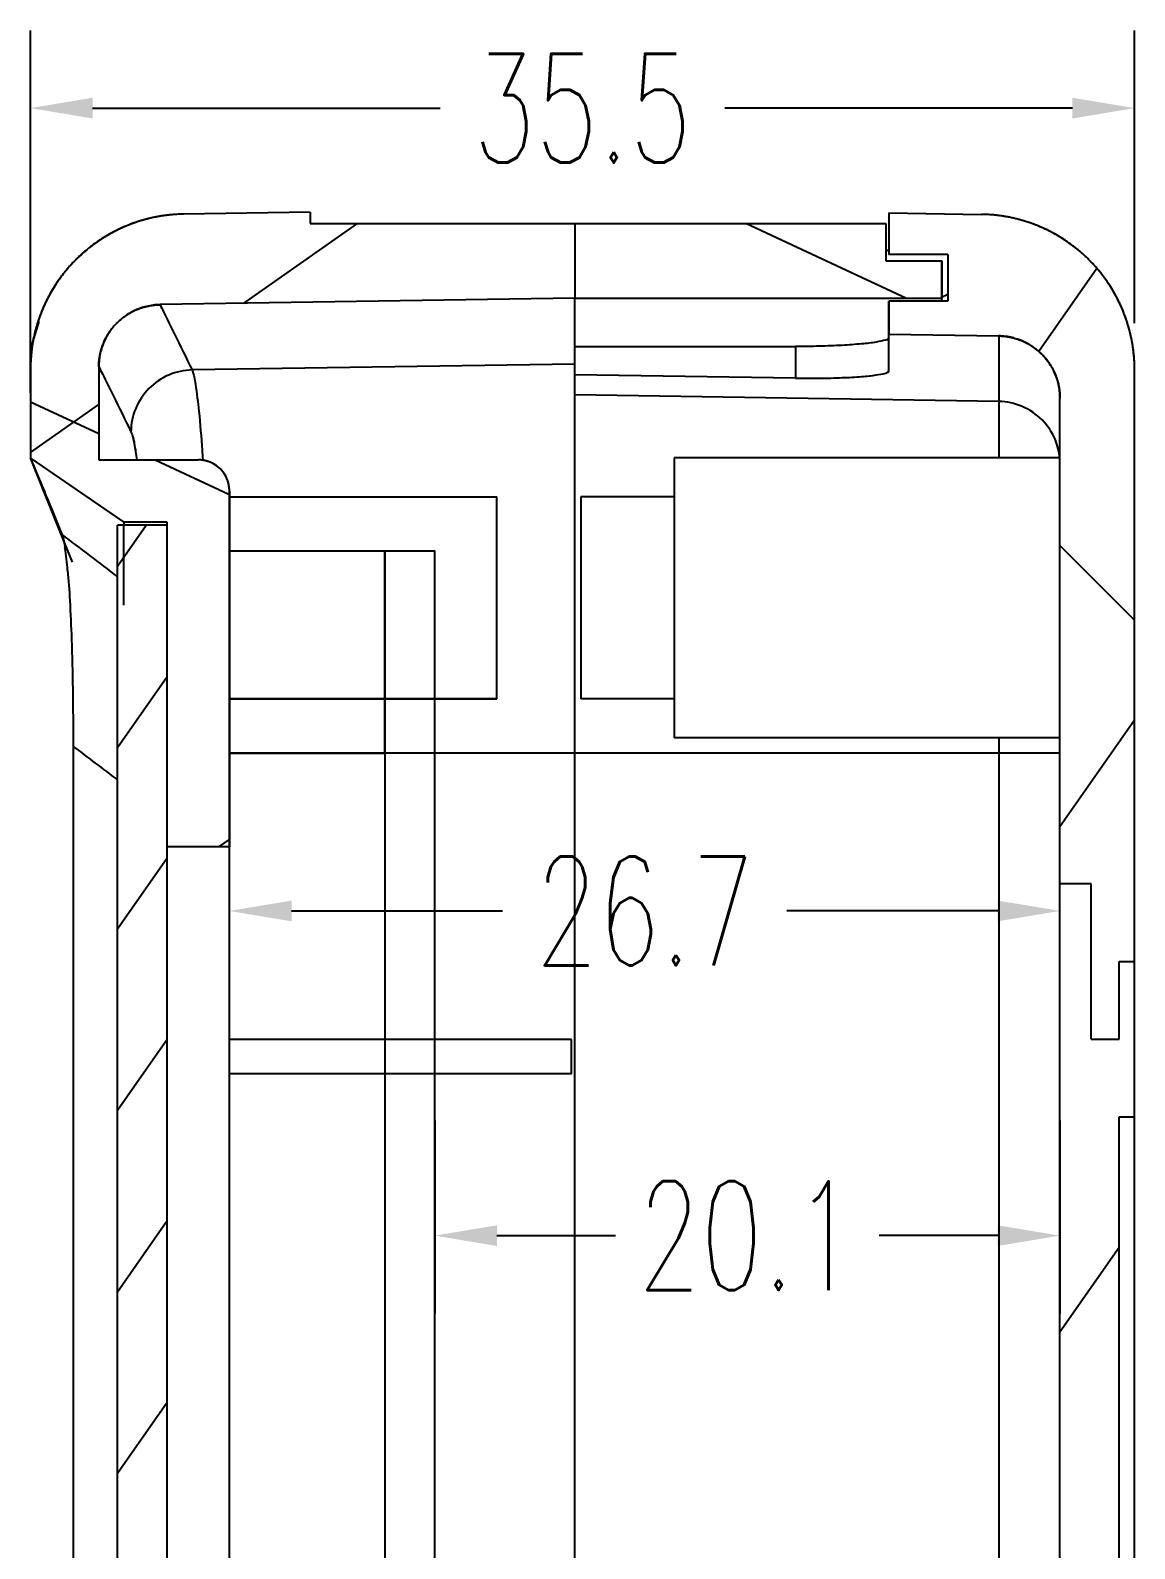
# Model space of a CAD drawing. Header units: millimetres. Extents: x 7503 to 9058, y 3855 to 4325.
# Drawn here: x 7661.46 to 7696.96, y 4140.41 to 4189.22 of the extents above; entities that cross this region are included whole.
import ezdxf

# ---------------------------------------------------------------- set-up
doc = ezdxf.new("R2010")
doc.units = ezdxf.units.MM
doc.layers.add('02___PRT_ALL_AXES', color=7, linetype='Continuous')
doc.layers.add('03___PRT_ALL_CURVES', color=7, linetype='Continuous')
doc.styles.add('romans', font='romans.shx', dxfattribs={"width": 0.67, "bigfont": 'fangsong.shx'})
doc.dimstyles.new('MSTD', dxfattribs={"dimtxt": 3.5, "dimasz": 2, "dimexe": 2.5, "dimexo": 1.5, "dimgap": 1, "dimtad": 0, "dimdsep": 46, "dimtxsty": 'romans', "dimcen": 0, "dimclrd": 5, "dimclre": 5, "dimclrt": 3, "dimadec": 1, "dimazin": 0, "dimtfac": 0.5, "dimtmove": 0, "dimatfit": 3, "dimfxl": 0, "dimarcsym": 0})

# ---------------------------------------------------------------- blocks, each defined once
blk = doc.blocks.new('*D7')
at = {"color": 5, "lineweight": -2}
for p, q in [((10490.403, -681.263), (10490.403, -677.968)), ((10517.103, -683.593), (10517.103, -677.968)), ((10492.403, -680.468), (10499.18, -680.468)), ((10515.103, -680.468), (10508.326, -680.468))]:
    blk.add_line(p, q, dxfattribs=at)
at = {"color": 5}
for points in [[(10492.403, -680.135), (10492.403, -680.802), (10490.403, -680.468)], [(10515.103, -680.135), (10515.103, -680.802), (10517.103, -680.468)]]:
    blk.add_solid(points, dxfattribs=at)
at = {"layer": 'Defpoints', "color": 0}
for p in [(10490.403, -680.468), (10490.403, -682.763), (10517.103, -685.093)]:
    blk.add_point(p, dxfattribs=at)
at = {"color": 3, "insert": (10503.753, -680.468), "char_height": 3.5, "attachment_point": 5, "style": 'romans'}
blk.add_mtext('26.7', dxfattribs=at)
blk = doc.blocks.new('*D14')
at = {"color": 5, "lineweight": -2}
for p, q in [((10484.003, -663.804), (10484.003, -652.154)), ((10519.503, -661.569), (10519.503, -652.154)), ((10486.003, -654.654), (10497.18, -654.654)), ((10517.503, -654.654), (10506.326, -654.654))]:
    blk.add_line(p, q, dxfattribs=at)
at = {"color": 5}
for points in [[(10486.003, -654.321), (10486.003, -654.988), (10484.003, -654.654)], [(10517.503, -654.321), (10517.503, -654.988), (10519.503, -654.654)]]:
    blk.add_solid(points, dxfattribs=at)
at = {"layer": 'Defpoints', "color": 0}
for p in [(10484.003, -654.654), (10519.503, -663.069), (10484.003, -665.304)]:
    blk.add_point(p, dxfattribs=at)
at = {"color": 3, "insert": (10501.753, -654.654), "char_height": 3.5, "attachment_point": 5, "style": 'romans'}
blk.add_mtext('35.5', dxfattribs=at)
blk = doc.blocks.new('*D62')
at = {"layer": '02___PRT_ALL_AXES', "color": 5, "lineweight": -2}
for p, q in [((7674.46, 4154.176), (7674.46, 4147.97)), ((7694.56, 4154.176), (7694.56, 4147.97)), ((7676.46, 4150.47), (7680.272, 4150.47)), ((7692.56, 4150.47), (7688.748, 4150.47))]:
    blk.add_line(p, q, dxfattribs=at)
at = {"layer": '02___PRT_ALL_AXES', "color": 5}
for points in [[(7676.46, 4150.803), (7676.46, 4150.137), (7674.46, 4150.47)], [(7692.56, 4150.803), (7692.56, 4150.137), (7694.56, 4150.47)]]:
    blk.add_solid(points, dxfattribs=at)
at = {"layer": 'Defpoints', "color": 0}
for p in [(7674.46, 4155.676), (7694.56, 4155.676), (7694.56, 4150.47)]:
    blk.add_point(p, dxfattribs=at)
at = {"layer": '02___PRT_ALL_AXES', "color": 3, "insert": (7684.51, 4150.47), "char_height": 3.5, "attachment_point": 5, "style": 'romans'}
blk.add_mtext('20.1', dxfattribs=at)

msp = doc.modelspace()

# ---------------------------------------------------------------- hatches: boundary and pattern name
at = {"linetype": 'Continuous'}
h = msp.add_hatch(dxfattribs=at)
h.set_pattern_fill('DEFAULT__8', color=2, scale=13.85965, angle=325, style=0, pattern_type=0)
h.set_pattern_definition([(215, (7726.324, 3916.514), (-7.9496, 11.35316), [])])
edge = h.paths.add_edge_path()
edge.add_line((7661.46, 4178.316), (7661.46, 4175.473))
edge.add_line((7661.46, 4175.473), (7664.46, 4173.414))
edge.add_line((7665.86, 4173.414), (7664.46, 4173.414))
edge.add_line((7665.86, 4162.976), (7665.86, 4173.414))
edge.add_line((7667.86, 4162.976), (7665.86, 4162.976))
edge.add_line((7667.86, 4174.413), (7667.86, 4162.976))
edge.add_spline(control_points=[(7667.86, 4174.413), (7667.86, 4174.999), (7667.446, 4175.413), (7666.86, 4175.413)], knot_values=[0, 0, 0, 0, 1, 1, 1, 1], weights=[1, 0.804738, 0.804738, 1], degree=3, periodic=0)
edge.add_line((7663.66, 4175.413), (7666.86, 4175.413))
edge.add_line((7663.66, 4178.404), (7663.66, 4175.413))
edge.add_spline(control_points=[(7663.66, 4178.404), (7663.66, 4179.561), (7664.472, 4180.385), (7665.629, 4180.404)], knot_values=[0, 0, 0, 0, 1, 1, 1, 1], weights=[1, 0.808426, 0.808426, 1], degree=3, periodic=0)
edge.add_line((7678.96, 4180.613), (7665.629, 4180.404))
edge.add_line((7678.96, 4180.613), (7690.76, 4180.613))
edge.add_line((7690.76, 4181.813), (7690.76, 4180.613))
edge.add_line((7688.96, 4181.813), (7690.76, 4181.813))
edge.add_line((7688.96, 4183.013), (7688.96, 4181.813))
edge.add_line((7670.46, 4183.013), (7688.96, 4183.013))
edge.add_line((7670.46, 4183.38), (7670.46, 4183.013))
edge.add_line((7670.46, 4183.38), (7666.382, 4183.316))
edge.add_spline(control_points=[(7666.382, 4183.316), (7663.489, 4183.27), (7661.46, 4181.209), (7661.46, 4178.316)], knot_values=[0, 0, 0, 0, 1, 1, 1, 1], weights=[1, 0.808426, 0.808426, 1], degree=3, periodic=0)
edge = h.paths.add_edge_path()
edge.add_line((7661.46, 4093.892), (7661.46, 4090.06))
edge.add_line((7661.46, 4090.06), (7663.86, 4087.06))
edge.add_line((7663.86, 4087.06), (7663.86, 4001.779))
edge.add_line((7665.86, 4001.779), (7663.86, 4001.779))
edge.add_line((7665.86, 4087.761), (7665.86, 4001.779))
edge.add_line((7665.86, 4087.761), (7663.66, 4090.511))
edge.add_line((7663.66, 4093.79), (7663.66, 4090.511))
edge.add_line((7663.66, 4093.79), (7665.116, 4096.597))
edge.add_spline(control_points=[(7665.117, 4096.597), (7665.466, 4097.27), (7666.112, 4097.668), (7666.871, 4097.676)], knot_values=[0, 0, 0, 0, 1, 1, 1, 1], weights=[1, 0.904845, 0.904845, 1], degree=3, periodic=0)
edge.add_spline(control_points=[(7666.871, 4097.676), (7667.452, 4097.682), (7667.86, 4098.095), (7667.86, 4098.676)], knot_values=[0, 0, 0, 0, 1, 1, 1, 1], weights=[1, 0.807233, 0.807233, 1], degree=3, periodic=0)
edge.add_line((7667.86, 4113.176), (7667.86, 4098.676))
edge.add_line((7667.86, 4113.176), (7665.86, 4113.176))
edge.add_line((7665.86, 4099.676), (7665.86, 4113.176))
edge.add_line((7665.86, 4099.676), (7664.46, 4099.676))
edge.add_line((7664.46, 4099.676), (7661.46, 4093.892))
edge = h.paths.add_edge_path()
edge.add_line((7661.46, 3988.239), (7661.46, 3984.978))
edge.add_spline(control_points=[(7661.46, 3984.978), (7661.46, 3982.086), (7663.489, 3980.024), (7666.382, 3979.979)], knot_values=[0, 0, 0, 0, 1, 1, 1, 1], weights=[1, 0.808426, 0.808426, 1], degree=3, periodic=0)
edge.add_line((7670.46, 3979.915), (7666.382, 3979.979))
edge.add_line((7670.46, 3980.281), (7670.46, 3979.915))
edge.add_line((7670.46, 3980.281), (7688.96, 3980.281))
edge.add_line((7688.96, 3981.482), (7688.96, 3980.281))
edge.add_line((7688.96, 3981.482), (7690.76, 3981.482))
edge.add_line((7690.76, 3982.682), (7690.76, 3981.482))
edge.add_line((7678.96, 3982.682), (7690.76, 3982.682))
edge.add_line((7678.96, 3982.682), (7665.629, 3982.891))
edge.add_spline(control_points=[(7665.629, 3982.891), (7664.472, 3982.909), (7663.66, 3983.734), (7663.66, 3984.891)], knot_values=[0, 0, 0, 0, 1, 1, 1, 1], weights=[1, 0.808426, 0.808426, 1], degree=3, periodic=0)
edge.add_line((7663.66, 3987.787), (7663.66, 3984.891))
edge.add_line((7663.66, 3987.787), (7665.86, 3990.537))
edge.add_line((7665.86, 3991.779), (7665.86, 3990.537))
edge.add_line((7665.86, 3991.779), (7663.86, 3991.779))
edge.add_line((7663.86, 3991.779), (7663.86, 3991.239))
edge.add_line((7663.86, 3991.239), (7661.46, 3988.239))
edge = h.paths.add_edge_path()
edge.add_line((7663.86, 3998.779), (7663.86, 3995.779))
edge.add_line((7665.86, 3995.779), (7663.86, 3995.779))
edge.add_line((7665.86, 3998.779), (7665.86, 3995.779))
edge.add_line((7665.86, 3998.779), (7663.86, 3998.779))
h = msp.add_hatch(dxfattribs=at)
h.set_pattern_fill('DEFAULT__4', color=2, scale=14.922326, angle=205, style=0, pattern_type=0)
h.set_pattern_definition([(335, (7726.324, 3916.514), (-6.30645, -13.5242), [])])
edge = h.paths.add_edge_path()
edge.add_line((7661.46, 4178.316), (7661.46, 4175.473))
edge.add_line((7661.46, 4175.473), (7664.46, 4173.414))
edge.add_line((7665.86, 4173.414), (7664.46, 4173.414))
edge.add_line((7665.86, 4162.976), (7665.86, 4173.414))
edge.add_line((7667.86, 4162.976), (7665.86, 4162.976))
edge.add_line((7667.86, 4174.413), (7667.86, 4162.976))
edge.add_spline(control_points=[(7667.86, 4174.413), (7667.86, 4174.999), (7667.446, 4175.413), (7666.86, 4175.413)], knot_values=[0, 0, 0, 0, 1, 1, 1, 1], weights=[1, 0.804738, 0.804738, 1], degree=3, periodic=0)
edge.add_line((7663.66, 4175.413), (7666.86, 4175.413))
edge.add_line((7663.66, 4178.404), (7663.66, 4175.413))
edge.add_spline(control_points=[(7663.66, 4178.404), (7663.66, 4179.561), (7664.472, 4180.385), (7665.629, 4180.404)], knot_values=[0, 0, 0, 0, 1, 1, 1, 1], weights=[1, 0.808426, 0.808426, 1], degree=3, periodic=0)
edge.add_line((7678.96, 4180.613), (7665.629, 4180.404))
edge.add_line((7678.96, 4180.613), (7690.76, 4180.613))
edge.add_line((7690.76, 4181.813), (7690.76, 4180.613))
edge.add_line((7688.96, 4181.813), (7690.76, 4181.813))
edge.add_line((7688.96, 4183.013), (7688.96, 4181.813))
edge.add_line((7670.46, 4183.013), (7688.96, 4183.013))
edge.add_line((7670.46, 4183.38), (7670.46, 4183.013))
edge.add_line((7670.46, 4183.38), (7666.382, 4183.316))
edge.add_spline(control_points=[(7666.382, 4183.316), (7663.489, 4183.27), (7661.46, 4181.209), (7661.46, 4178.316)], knot_values=[0, 0, 0, 0, 1, 1, 1, 1], weights=[1, 0.808426, 0.808426, 1], degree=3, periodic=0)
edge = h.paths.add_edge_path()
edge.add_line((7661.46, 4093.892), (7661.46, 4090.06))
edge.add_line((7661.46, 4090.06), (7663.86, 4087.06))
edge.add_line((7663.86, 4087.06), (7663.86, 3991.239))
edge.add_line((7663.86, 3991.239), (7661.46, 3988.239))
edge.add_line((7661.46, 3988.239), (7661.46, 3984.978))
edge.add_spline(control_points=[(7661.46, 3984.978), (7661.46, 3982.086), (7663.489, 3980.024), (7666.382, 3979.979)], knot_values=[0, 0, 0, 0, 1, 1, 1, 1], weights=[1, 0.808426, 0.808426, 1], degree=3, periodic=0)
edge.add_line((7670.46, 3979.915), (7666.382, 3979.979))
edge.add_line((7670.46, 3980.281), (7670.46, 3979.915))
edge.add_line((7670.46, 3980.281), (7688.96, 3980.281))
edge.add_line((7688.96, 3981.482), (7688.96, 3980.281))
edge.add_line((7688.96, 3981.482), (7690.76, 3981.482))
edge.add_line((7690.76, 3982.682), (7690.76, 3981.482))
edge.add_line((7678.96, 3982.682), (7690.76, 3982.682))
edge.add_line((7678.96, 3982.682), (7665.629, 3982.891))
edge.add_spline(control_points=[(7665.629, 3982.891), (7664.472, 3982.909), (7663.66, 3983.734), (7663.66, 3984.891)], knot_values=[0, 0, 0, 0, 1, 1, 1, 1], weights=[1, 0.808426, 0.808426, 1], degree=3, periodic=0)
edge.add_line((7663.66, 3987.787), (7663.66, 3984.891))
edge.add_line((7663.66, 3987.787), (7665.86, 3990.537))
edge.add_line((7665.86, 4087.761), (7665.86, 3990.537))
edge.add_line((7665.86, 4087.761), (7663.66, 4090.511))
edge.add_line((7663.66, 4093.79), (7663.66, 4090.511))
edge.add_line((7663.66, 4093.79), (7665.116, 4096.597))
edge.add_spline(control_points=[(7665.117, 4096.597), (7665.466, 4097.27), (7666.112, 4097.668), (7666.871, 4097.676)], knot_values=[0, 0, 0, 0, 1, 1, 1, 1], weights=[1, 0.904845, 0.904845, 1], degree=3, periodic=0)
edge.add_spline(control_points=[(7666.871, 4097.676), (7667.452, 4097.682), (7667.86, 4098.095), (7667.86, 4098.676)], knot_values=[0, 0, 0, 0, 1, 1, 1, 1], weights=[1, 0.807233, 0.807233, 1], degree=3, periodic=0)
edge.add_line((7667.86, 4113.176), (7667.86, 4098.676))
edge.add_line((7667.86, 4113.176), (7665.86, 4113.176))
edge.add_line((7665.86, 4099.676), (7665.86, 4113.176))
edge.add_line((7665.86, 4099.676), (7664.46, 4099.676))
edge.add_line((7664.46, 4099.676), (7661.46, 4093.892))
h = msp.add_hatch(dxfattribs=at)
h.set_pattern_fill('DEFAULT__7', color=2, scale=11.332177, angle=45, style=0, pattern_type=0)
h.set_pattern_definition([(135, (7726.324, 3916.514), (8.01306, 8.01306), [])])
edge = h.paths.add_edge_path()
edge.add_line((7694.56, 3994.24), (7696.96, 3994.24))
edge.add_line((7694.56, 3992.84), (7694.56, 3994.24))
edge.add_line((7694.56, 3992.84), (7692.46, 3992.84))
edge.add_line((7692.46, 3991.84), (7692.46, 3992.84))
edge.add_line((7694.56, 3991.84), (7692.46, 3991.84))
edge.add_line((7694.56, 3985.896), (7694.56, 3991.84))
edge.add_spline(control_points=[(7694.56, 3985.896), (7694.56, 3984.739), (7693.748, 3983.914), (7692.592, 3983.896)], knot_values=[0, 0, 0, 0, 1, 1, 1, 1], weights=[1, 0.808426, 0.808426, 1], degree=3, periodic=0)
edge.add_line((7692.592, 3983.896), (7689.06, 3983.841))
edge.add_line((7689.06, 3983.841), (7689.06, 3982.782))
edge.add_line((7690.96, 3982.782), (7689.06, 3982.782))
edge.add_line((7690.96, 3982.782), (7690.96, 3981.282))
edge.add_line((7690.96, 3981.282), (7689.06, 3981.282))
edge.add_line((7689.06, 3981.282), (7689.06, 3979.94))
edge.add_line((7692.039, 3979.987), (7689.06, 3979.94))
edge.add_spline(control_points=[(7696.96, 3984.986), (7696.96, 3982.094), (7694.931, 3980.032), (7692.039, 3979.987)], knot_values=[0, 0, 0, 0, 1, 1, 1, 1], weights=[1, 0.808426, 0.808426, 1], degree=3, periodic=0)
edge.add_line((7696.96, 3984.986), (7696.96, 3994.24))
edge = h.paths.add_edge_path()
edge.add_line((7694.76, 4000.24), (7696.96, 4000.24))
edge.add_line((7694.76, 4003.64), (7694.76, 4000.24))
edge.add_line((7692.96, 4003.64), (7694.76, 4003.64))
edge.add_line((7692.96, 4005.64), (7692.96, 4003.64))
edge.add_line((7691.96, 4005.64), (7692.96, 4005.64))
edge.add_line((7691.96, 4006.64), (7691.96, 4005.64))
edge.add_line((7691.96, 4006.64), (7690.56, 4006.64))
edge.add_line((7690.56, 4006.64), (7690.56, 4005.44))
edge.add_line((7691.56, 4005.44), (7690.56, 4005.44))
edge.add_line((7691.56, 4005.44), (7691.56, 4002.34))
edge.add_line((7691.56, 4002.34), (7692.46, 4002.34))
edge.add_line((7692.46, 4000.94), (7692.46, 4002.34))
edge.add_line((7693.56, 4000.94), (7692.46, 4000.94))
edge.add_line((7693.56, 3998.94), (7693.56, 4000.94))
edge.add_line((7694.56, 3998.94), (7693.56, 3998.94))
edge.add_line((7694.56, 3998.24), (7694.56, 3998.94))
edge.add_line((7694.56, 3998.24), (7696.96, 3998.24))
edge.add_line((7696.96, 3998.24), (7696.96, 4000.24))
edge = h.paths.add_edge_path()
edge.add_line((7696.46, 4109.287), (7696.96, 4109.287))
edge.add_line((7696.46, 4109.287), (7696.46, 4111.787))
edge.add_line((7695.56, 4111.787), (7696.46, 4111.787))
edge.add_line((7695.56, 4106.787), (7695.56, 4111.787))
edge.add_line((7695.56, 4106.787), (7694.56, 4106.787))
edge.add_line((7694.56, 4088.94), (7694.56, 4106.787))
edge.add_line((7694.56, 4088.94), (7691.56, 4088.94))
edge.add_line((7691.56, 4088.94), (7691.56, 4081.94))
edge.add_line((7692.96, 4081.94), (7691.56, 4081.94))
edge.add_line((7692.96, 4086.54), (7692.96, 4081.94))
edge.add_line((7692.96, 4086.54), (7695.06, 4086.54))
edge.add_line((7695.06, 4086.54), (7695.06, 4085.04))
edge.add_line((7695.06, 4085.04), (7696.96, 4085.04))
edge.add_line((7696.96, 4085.04), (7696.96, 4109.287))
edge = h.paths.add_edge_path()
edge.add_spline(control_points=[(7696.96, 4178.309), (7696.96, 4181.201), (7694.931, 4183.262), (7692.039, 4183.308)], knot_values=[0, 0, 0, 0, 1, 1, 1, 1], weights=[1, 0.808426, 0.808426, 1], degree=3, periodic=0)
edge.add_line((7689.06, 4183.355), (7692.039, 4183.308))
edge.add_line((7689.06, 4183.355), (7689.06, 4182.013))
edge.add_line((7690.96, 4182.013), (7689.06, 4182.013))
edge.add_line((7690.96, 4182.013), (7690.96, 4180.513))
edge.add_line((7690.96, 4180.513), (7689.06, 4180.513))
edge.add_line((7689.06, 4180.513), (7689.06, 4179.454))
edge.add_line((7689.06, 4179.454), (7692.592, 4179.399))
edge.add_spline(control_points=[(7692.592, 4179.399), (7693.748, 4179.381), (7694.56, 4178.556), (7694.56, 4177.399)], knot_values=[0, 0, 0, 0, 1, 1, 1, 1], weights=[1, 0.808426, 0.808426, 1], degree=3, periodic=0)
edge.add_line((7694.56, 4161.787), (7694.56, 4177.399))
edge.add_line((7695.56, 4161.787), (7694.56, 4161.787))
edge.add_line((7695.56, 4156.787), (7695.56, 4161.787))
edge.add_line((7695.56, 4156.787), (7696.46, 4156.787))
edge.add_line((7696.46, 4156.787), (7696.46, 4159.287))
edge.add_line((7696.46, 4159.287), (7696.96, 4159.287))
edge.add_line((7696.96, 4159.287), (7696.96, 4178.309))
h = msp.add_hatch(dxfattribs=at)
h.set_pattern_fill('DEFAULT__5', color=2, scale=9.320064, angle=125, style=0, pattern_type=0)
h.set_pattern_definition([(55, (7726.324, 3916.514), (7.63455, -5.34577), [])])
edge = h.paths.add_edge_path()
edge.add_line((7694.56, 3994.24), (7696.96, 3994.24))
edge.add_line((7694.56, 3992.84), (7694.56, 3994.24))
edge.add_line((7694.56, 3992.84), (7692.46, 3992.84))
edge.add_line((7692.46, 3991.84), (7692.46, 3992.84))
edge.add_line((7694.56, 3991.84), (7692.46, 3991.84))
edge.add_line((7694.56, 3985.896), (7694.56, 3991.84))
edge.add_spline(control_points=[(7694.56, 3985.896), (7694.56, 3984.739), (7693.748, 3983.914), (7692.592, 3983.896)], knot_values=[0, 0, 0, 0, 1, 1, 1, 1], weights=[1, 0.808426, 0.808426, 1], degree=3, periodic=0)
edge.add_line((7692.592, 3983.896), (7689.06, 3983.841))
edge.add_line((7689.06, 3983.841), (7689.06, 3982.782))
edge.add_line((7690.96, 3982.782), (7689.06, 3982.782))
edge.add_line((7690.96, 3982.782), (7690.96, 3981.282))
edge.add_line((7690.96, 3981.282), (7689.06, 3981.282))
edge.add_line((7689.06, 3981.282), (7689.06, 3979.94))
edge.add_line((7692.039, 3979.987), (7689.06, 3979.94))
edge.add_spline(control_points=[(7696.96, 3984.986), (7696.96, 3982.094), (7694.931, 3980.032), (7692.039, 3979.987)], knot_values=[0, 0, 0, 0, 1, 1, 1, 1], weights=[1, 0.808426, 0.808426, 1], degree=3, periodic=0)
edge.add_line((7696.96, 3984.986), (7696.96, 3994.24))
edge = h.paths.add_edge_path()
edge.add_line((7694.76, 4000.24), (7696.96, 4000.24))
edge.add_line((7694.76, 4003.64), (7694.76, 4000.24))
edge.add_line((7692.96, 4003.64), (7694.76, 4003.64))
edge.add_line((7692.96, 4005.64), (7692.96, 4003.64))
edge.add_line((7691.96, 4005.64), (7692.96, 4005.64))
edge.add_line((7691.96, 4006.64), (7691.96, 4005.64))
edge.add_line((7691.96, 4006.64), (7690.56, 4006.64))
edge.add_line((7690.56, 4006.64), (7690.56, 4005.44))
edge.add_line((7691.56, 4005.44), (7690.56, 4005.44))
edge.add_line((7691.56, 4005.44), (7691.56, 4002.34))
edge.add_line((7691.56, 4002.34), (7692.46, 4002.34))
edge.add_line((7692.46, 4000.74), (7692.46, 4002.34))
edge.add_line((7693.56, 4000.74), (7692.46, 4000.74))
edge.add_line((7693.56, 3998.94), (7693.56, 4000.74))
edge.add_line((7694.56, 3998.94), (7693.56, 3998.94))
edge.add_line((7694.56, 3998.24), (7694.56, 3998.94))
edge.add_line((7694.56, 3998.24), (7696.96, 3998.24))
edge.add_line((7696.96, 3998.24), (7696.96, 4000.24))
edge = h.paths.add_edge_path()
edge.add_line((7696.46, 4114.287), (7696.96, 4114.287))
edge.add_line((7696.46, 4114.287), (7696.46, 4154.287))
edge.add_line((7696.46, 4154.287), (7696.96, 4154.287))
edge.add_line((7696.96, 4154.287), (7696.96, 4178.309))
edge.add_spline(control_points=[(7696.96, 4178.309), (7696.96, 4181.201), (7694.931, 4183.262), (7692.039, 4183.308)], knot_values=[0, 0, 0, 0, 1, 1, 1, 1], weights=[1, 0.808426, 0.808426, 1], degree=3, periodic=0)
edge.add_line((7689.06, 4183.355), (7692.039, 4183.308))
edge.add_line((7689.06, 4183.355), (7689.06, 4182.013))
edge.add_line((7690.96, 4182.013), (7689.06, 4182.013))
edge.add_line((7690.96, 4182.013), (7690.96, 4180.513))
edge.add_line((7690.96, 4180.513), (7689.06, 4180.513))
edge.add_line((7689.06, 4180.513), (7689.06, 4179.454))
edge.add_line((7689.06, 4179.454), (7692.592, 4179.399))
edge.add_spline(control_points=[(7692.592, 4179.399), (7693.748, 4179.381), (7694.56, 4178.556), (7694.56, 4177.399)], knot_values=[0, 0, 0, 0, 1, 1, 1, 1], weights=[1, 0.808426, 0.808426, 1], degree=3, periodic=0)
edge.add_line((7694.56, 4088.94), (7694.56, 4177.399))
edge.add_line((7694.56, 4088.94), (7691.56, 4088.94))
edge.add_line((7691.56, 4088.94), (7691.56, 4081.94))
edge.add_line((7692.96, 4081.94), (7691.56, 4081.94))
edge.add_line((7692.96, 4086.54), (7692.96, 4081.94))
edge.add_line((7692.96, 4086.54), (7695.06, 4086.54))
edge.add_line((7695.06, 4086.54), (7695.06, 4085.04))
edge.add_line((7695.06, 4085.04), (7696.96, 4085.04))
edge.add_line((7696.96, 4085.04), (7696.96, 4114.287))
h = msp.add_hatch(dxfattribs=at)
h.set_pattern_fill('DEFAULT__3', color=2, scale=3.345409, angle=125, style=0, pattern_type=0)
h.set_pattern_definition([(55, (7726.3242, 3916.5144), (2.7404, -1.918848), [])])
edge = h.paths.add_edge_path()
edge.add_line((7665.86, 4099.776), (7665.86, 4173.314))
edge.add_line((7665.86, 4173.314), (7664.26, 4173.314))
edge.add_line((7664.26, 4099.776), (7664.26, 4173.314))
edge.add_line((7665.86, 4099.776), (7664.26, 4099.776))

# ---------------------------------------------------------------- linework, layer by layer
at = {"color": 7, "linetype": 'Continuous'}
for p, q in [((7670.46, 4183.38), (7666.382, 4183.316)), ((7670.46, 4183.38), (7666.382, 4183.316)), ((7670.46, 4183.38), (7666.382, 4183.316)), ((7670.46, 4183.38), (7670.46, 4183.013)), ((7670.46, 4183.38), (7670.46, 4183.013)), ((7670.46, 4183.38), (7670.46, 4183.013)), ((7689.06, 4183.355), (7692.039, 4183.308)), ((7689.06, 4183.355), (7689.06, 4182.013)), ((7689.06, 4183.355), (7689.06, 4182.013)), ((7689.06, 4183.355), (7692.039, 4183.308)), ((7689.06, 4183.355), (7689.06, 4182.013)), ((7689.06, 4183.355), (7692.039, 4183.308)), ((7670.46, 4183.013), (7688.96, 4183.013)), ((7670.46, 4183.013), (7688.96, 4183.013)), ((7670.46, 4183.013), (7688.96, 4183.013)), ((7678.96, 4183.019), (7678.96, 4181.376)), ((7688.96, 4183.013), (7688.96, 4181.813)), ((7688.96, 4183.013), (7688.96, 4181.813)), ((7688.96, 4183.013), (7688.96, 4181.813)), ((7688.96, 4181.813), (7690.76, 4181.813)), ((7688.96, 4181.813), (7690.76, 4181.813)), ((7688.96, 4181.813), (7690.76, 4181.813)), ((7690.96, 4182.013), (7689.06, 4182.013)), ((7690.96, 4182.013), (7689.06, 4182.013)), ((7690.96, 4182.013), (7689.06, 4182.013)), ((7690.76, 4180.513), (7690.76, 4181.813)), ((7690.76, 4181.813), (7690.76, 4180.613)), ((7690.76, 4181.813), (7690.76, 4180.613)), ((7690.96, 4182.013), (7690.96, 4180.513)), ((7690.96, 4182.013), (7690.96, 4180.513)), ((7690.96, 4182.013), (7690.96, 4180.513)), ((7678.96, 4180.613), (7665.629, 4180.404)), ((7678.96, 4180.613), (7665.629, 4180.404)), ((7678.96, 4180.613), (7665.629, 4180.404)), ((7678.96, 4180.613), (7690.76, 4180.613)), ((7678.96, 4083.563), (7678.96, 4180.613)), ((7678.96, 4180.613), (7690.76, 4180.613)), ((7678.96, 4180.613), (7690.76, 4180.613)), ((7690.96, 4180.513), (7689.06, 4180.513)), ((7689.06, 4178.273), (7689.06, 4180.513)), ((7689.06, 4180.513), (7689.06, 4179.454)), ((7690.96, 4180.513), (7689.06, 4180.513)), ((7689.06, 4180.513), (7689.06, 4179.454)), ((7690.96, 4180.513), (7689.06, 4180.513)), ((7661.533, 4179.164), (7661.742, 4179.863)), ((7689.06, 4179.454), (7692.592, 4179.399)), ((7689.06, 4179.454), (7692.592, 4179.399)), ((7689.06, 4179.454), (7692.592, 4179.399)), ((7692.592, 4179.399), (7692.592, 4175.476)), ((7661.46, 4178.364), (7661.533, 4179.164)), ((7678.96, 4179.057), (7686.06, 4179.057)), ((7686.06, 4179.057), (7686.06, 4178.041)), ((7661.46, 4178.369), (7661.46, 4178.316)), ((7661.46, 4178.316), (7661.46, 4175.473)), ((7661.46, 4178.316), (7661.46, 4175.473)), ((7661.46, 4178.316), (7661.46, 4175.473)), ((7663.66, 4178.404), (7663.66, 4178.415)), ((7663.66, 4178.404), (7663.66, 4175.413)), ((7663.66, 4178.404), (7663.66, 4175.413)), ((7663.66, 4178.404), (7663.66, 4175.413)), ((7678.96, 4178.495), (7666.658, 4178.304)), ((7696.96, 4085.04), (7696.96, 4178.309)), ((7696.96, 4159.287), (7696.96, 4178.309)), ((7696.96, 4154.287), (7696.96, 4178.309)), ((7686.06, 4178.041), (7678.96, 4178.153)), ((7692.592, 4177.29), (7678.96, 4177.502)), ((7694.56, 4088.94), (7694.56, 4177.399)), ((7694.56, 4161.787), (7694.56, 4177.399)), ((7694.56, 4088.94), (7694.56, 4177.399)), ((7661.46, 4175.473), (7664.371, 4173.475)), ((7661.46, 4175.473), (7664.46, 4173.414)), ((7661.46, 4175.473), (7664.46, 4173.414)), ((7661.461, 4175.473), (7661.573, 4175.205)), ((7663.66, 4175.413), (7666.86, 4175.413)), ((7663.66, 4175.413), (7666.86, 4175.413)), ((7663.66, 4175.413), (7666.86, 4175.413)), ((7694.56, 4175.476), (7682.16, 4175.476)), ((7667.86, 4098.676), (7667.86, 4174.413)), ((7667.86, 4174.413), (7667.86, 4162.976)), ((7667.86, 4174.413), (7667.86, 4162.976)), ((7667.86, 4174.226), (7676.46, 4174.226)), ((7682.16, 4174.226), (7679.16, 4174.226)), ((7664.371, 4173.475), (7664.46, 4173.414)), ((7665.86, 4173.414), (7664.46, 4173.414)), ((7664.46, 4173.414), (7664.46, 4173.314)), ((7665.86, 4173.414), (7664.46, 4173.414)), ((7665.86, 4173.414), (7664.46, 4173.414)), ((7665.86, 4099.676), (7665.86, 4173.414)), ((7665.86, 4162.976), (7665.86, 4173.414)), ((7665.86, 4162.976), (7665.86, 4173.414)), ((7665.86, 4173.314), (7664.26, 4173.314)), ((7664.26, 4099.776), (7664.26, 4173.314)), ((7664.26, 4099.776), (7664.26, 4173.314)), ((7665.86, 4173.314), (7664.26, 4173.314)), ((7665.86, 4099.776), (7665.86, 4173.314)), ((7667.86, 4167.726), (7676.46, 4167.726)), ((7682.16, 4167.726), (7679.16, 4167.726)), ((7662.836, 4166.202), (7662.836, 4111.702)), ((7694.56, 4166.476), (7682.16, 4166.476)), ((7692.592, 4166.476), (7692.592, 4102.137)), ((7694.56, 4165.983), (7667.86, 4165.983)), ((7667.86, 4162.976), (7665.86, 4162.976)), ((7667.86, 4162.976), (7665.86, 4162.976)), ((7667.86, 4162.976), (7665.86, 4162.976)), ((7695.56, 4161.787), (7694.56, 4161.787)), ((7695.56, 4161.787), (7694.56, 4161.787)), ((7695.56, 4156.787), (7695.56, 4161.787)), ((7695.56, 4156.787), (7695.56, 4161.787)), ((7696.46, 4159.287), (7696.96, 4159.287)), ((7696.46, 4156.787), (7696.46, 4159.287)), ((7696.46, 4159.287), (7696.96, 4159.287)), ((7696.46, 4156.787), (7696.46, 4159.287)), ((7678.86, 4156.776), (7667.86, 4156.776)), ((7678.86, 4155.676), (7678.86, 4156.776)), ((7695.56, 4156.787), (7696.46, 4156.787)), ((7695.56, 4156.787), (7696.46, 4156.787)), ((7678.86, 4155.676), (7667.86, 4155.676)), ((7696.46, 4154.287), (7696.96, 4154.287)), ((7696.46, 4114.287), (7696.46, 4154.287)), ((7696.46, 4154.287), (7696.96, 4154.287)), ((7696.46, 4114.287), (7696.46, 4154.287))]:
    msp.add_line(p, q, dxfattribs=at)
at = {"color": 52, "linetype": 'Continuous'}
msp.add_line((7678.96, 4181.376), (7678.96, 4180.613), dxfattribs=at)
at = {"color": 7, "linetype": 'Continuous'}
for centre, radius, start, end in [((7666.459, 4178.319), 4.997, 101.1749, 113.9238), ((7666.459, 4178.321), 4.995, 102.0006, 106.9459), ((7666.457, 4178.328), 4.988, 100.9522, 101.9982), ((7666.461, 4178.307), 5.009, 90.9098, 101.1697), ((7691.96, 4178.307), 5.001, 71.7759, 89.0988), ((7666.458, 4178.32), 4.996, 116.9167, 126.7643), ((7666.46, 4178.316), 5, 119.2946, 124.2932), ((7666.465, 4178.308), 5.009, 116.4756, 119.2964), ((7666.461, 4178.315), 5.002, 113.925, 116.9252), ((7666.461, 4178.316), 5, 113.8027, 116.4759), ((7666.456, 4178.326), 4.99, 113.1509, 113.802), ((7666.46, 4178.316), 5, 106.9434, 113.1486), ((7691.961, 4178.312), 4.996, 61.8752, 71.7785), ((7691.957, 4178.302), 5.007, 57.9249, 61.8802), ((7666.464, 4178.312), 5.006, 126.7379, 131.1069), ((7666.456, 4178.323), 4.992, 124.2965, 126.7378), ((7691.962, 4178.31), 4.998, 31.1768, 57.9231), ((7666.456, 4178.32), 4.994, 131.1035, 139.9662), ((7666.46, 4178.316), 5, 131.016, 135.1797), ((7666.457, 4178.318), 4.996, 144.1979, 153.99), ((7666.453, 4178.321), 4.992, 144.2317, 146.6013), ((7666.465, 4178.313), 5.006, 139.8628, 144.2315), ((7666.468, 4178.312), 5.009, 151.3043, 154.4382), ((7666.46, 4178.317), 4.999, 146.6044, 151.3061), ((7691.954, 4178.305), 5.007, 27.2223, 31.175), ((7666.458, 4178.317), 4.997, 156.9898, 168.8998), ((7666.46, 4178.317), 4.999, 157.7502, 163.5172), ((7666.45, 4178.32), 4.989, 157.1121, 157.748), ((7666.46, 4178.316), 5, 154.4379, 157.1115), ((7666.462, 4178.315), 5.002, 153.9815, 156.9885), ((7665.66, 4178.404), 2, 109.1655, 116.3373), ((7665.659, 4178.406), 1.997, 103.6, 109.1692), ((7665.661, 4178.399), 2.005, 90.9147, 103.5891), ((7689.443, 4185.545), 5.058, 285.1598, 285.8549), ((7691.964, 4178.31), 4.996, 17.3191, 27.2272), ((7666.456, 4178.317), 4.996, 163.5146, 168.899), ((7665.661, 4178.403), 2.001, 129.0884, 141.8232), ((7665.659, 4178.405), 1.998, 124.991, 129.0796), ((7665.662, 4178.401), 2.003, 116.3467, 124.9943), ((7691.959, 4178.308), 5.001, 0.0012, 17.3217), ((7666.448, 4178.319), 4.987, 168.9015, 169.8897), ((7666.447, 4178.319), 4.986, 168.9015, 169.6777), ((7665.66, 4178.404), 2, 154.5741, 161.9858), ((7665.663, 4178.402), 2.003, 142.7462, 154.5641), ((7665.655, 4178.408), 1.993, 141.8299, 142.7416), ((7692.56, 4177.394), 2.005, 76.4177, 89.0853), ((7692.561, 4177.402), 1.997, 71.458, 76.4073), ((7692.56, 4177.399), 2, 63.6738, 71.4612), ((7666.47, 4178.315), 5.01, 169.6806, 179.4429), ((7665.665, 4178.403), 2.005, 167.3161, 179.7934), ((7665.657, 4178.405), 1.997, 161.9823, 167.3052), ((7692.558, 4177.396), 2.003, 54.3812, 63.6638), ((7692.562, 4177.401), 1.997, 50.9281, 54.3835), ((7692.559, 4177.398), 2.001, 38.1827, 50.9199), ((7692.563, 4177.401), 1.996, 35.6078, 38.1752), ((7692.557, 4177.397), 2.004, 25.4395, 35.6081), ((7692.56, 4177.399), 2, 17.7526, 25.4292), ((7692.563, 4177.4), 1.997, 12.6958, 17.7559), ((7692.556, 4177.398), 2.005, 0.0147, 12.6853), ((7666.86, 4174.425), 0.988, 85.1677, 89.9897), ((7666.86, 4174.412), 1.001, 69.4516, 89.9912), ((7666.858, 4174.405), 1.008, 67.6186, 85.1705), ((7666.861, 4174.413), 1, 20.5747, 69.4385), ((7209.255, 3988.221), 489.444, 22.18311, 22.45983), ((7666.862, 4174.416), 0.997, 48.5789, 63.024), ((7666.856, 4174.409), 1.006, 41.4252, 48.5876), ((7666.863, 4174.415), 0.997, 26.9778, 41.4338), ((7666.853, 4174.412), 1.007, 0.0775, 22.3927), ((7666.859, 4174.413), 1.001, 0.0088, 20.5616), ((7928.332, 4519.102), 436.412, 232.46858, 232.76415), ((7647.587, 4170.445), 15.137, 5.363, 8.1277), ((7868.595, 4436.829), 339.964, 232.75409, 233.05503)]:
    msp.add_arc(centre, radius, start, end, dxfattribs=at)
for points, start_tangent, end_tangent in [([(7666.382, 4183.316), (7666.272, 4183.313), (7666.161, 4183.307), (7666.049, 4183.299), (7665.936, 4183.289), (7665.823, 4183.276), (7665.71, 4183.26), (7665.595, 4183.241), (7665.481, 4183.22), (7665.366, 4183.195), (7665.251, 4183.168), (7665.136, 4183.138), (7665.021, 4183.105), (7664.906, 4183.069), (7664.791, 4183.03), (7664.677, 4182.987), (7664.563, 4182.942), (7664.449, 4182.894), (7664.337, 4182.843), (7664.225, 4182.789), (7664.114, 4182.732), (7664.004, 4182.672), (7663.895, 4182.608), (7663.788, 4182.542), (7663.682, 4182.473), (7663.577, 4182.402), (7663.474, 4182.327), (7663.373, 4182.25), (7663.274, 4182.17), (7663.176, 4182.087), (7663.081, 4182.002), (7662.988, 4181.914), (7662.897, 4181.824), (7662.808, 4181.732), (7662.722, 4181.637), (7662.638, 4181.54), (7662.557, 4181.442), (7662.479, 4181.341), (7662.403, 4181.239), (7662.33, 4181.135), (7662.26, 4181.029), (7662.193, 4180.922), (7662.128, 4180.813), (7662.067, 4180.704), (7662.008, 4180.593), (7661.953, 4180.481), (7661.901, 4180.368), (7661.851, 4180.255), (7661.805, 4180.141), (7661.762, 4180.026), (7661.721, 4179.911), (7661.684, 4179.796), (7661.65, 4179.68), (7661.618, 4179.565), (7661.59, 4179.449), (7661.565, 4179.334), (7661.542, 4179.218), (7661.523, 4179.104), (7661.506, 4178.989), (7661.491, 4178.875), (7661.48, 4178.762), (7661.471, 4178.649), (7661.465, 4178.537), (7661.461, 4178.426), (7661.46, 4178.316)], (-0.999877, -0.015707), (0, -1)), ([(7666.382, 4183.316), (7666.272, 4183.313), (7666.161, 4183.307), (7666.049, 4183.299), (7665.936, 4183.289), (7665.823, 4183.276), (7665.71, 4183.26), (7665.595, 4183.241), (7665.481, 4183.22), (7665.366, 4183.195), (7665.251, 4183.168), (7665.136, 4183.138), (7665.021, 4183.105), (7664.906, 4183.069), (7664.791, 4183.03), (7664.677, 4182.987), (7664.563, 4182.942), (7664.449, 4182.894), (7664.337, 4182.843), (7664.225, 4182.789), (7664.114, 4182.732), (7664.004, 4182.672), (7663.895, 4182.608), (7663.788, 4182.542), (7663.682, 4182.473), (7663.577, 4182.402), (7663.474, 4182.327), (7663.373, 4182.25), (7663.274, 4182.17), (7663.176, 4182.087), (7663.081, 4182.002), (7662.988, 4181.914), (7662.897, 4181.824), (7662.808, 4181.732), (7662.722, 4181.637), (7662.638, 4181.54), (7662.557, 4181.442), (7662.479, 4181.341), (7662.403, 4181.239), (7662.33, 4181.135), (7662.26, 4181.029), (7662.193, 4180.922), (7662.128, 4180.813), (7662.067, 4180.704), (7662.008, 4180.593), (7661.953, 4180.481), (7661.901, 4180.368), (7661.851, 4180.255), (7661.805, 4180.141), (7661.762, 4180.026), (7661.721, 4179.911), (7661.684, 4179.796), (7661.65, 4179.68), (7661.618, 4179.565), (7661.59, 4179.449), (7661.565, 4179.334), (7661.542, 4179.218), (7661.523, 4179.104), (7661.506, 4178.989), (7661.491, 4178.875), (7661.48, 4178.762), (7661.471, 4178.649), (7661.465, 4178.537), (7661.461, 4178.426), (7661.46, 4178.316)], (-0.999877, -0.015707), (0, -1)), ([(7696.96, 4178.309), (7696.959, 4178.419), (7696.955, 4178.53), (7696.949, 4178.641), (7696.94, 4178.754), (7696.929, 4178.867), (7696.915, 4178.981), (7696.898, 4179.096), (7696.878, 4179.211), (7696.856, 4179.326), (7696.83, 4179.441), (7696.802, 4179.557), (7696.771, 4179.672), (7696.736, 4179.788), (7696.699, 4179.903), (7696.659, 4180.018), (7696.615, 4180.133), (7696.569, 4180.247), (7696.52, 4180.361), (7696.467, 4180.473), (7696.412, 4180.585), (7696.353, 4180.696), (7696.292, 4180.806), (7696.228, 4180.914), (7696.16, 4181.021), (7696.09, 4181.127), (7696.017, 4181.231), (7695.941, 4181.333), (7695.863, 4181.434), (7695.782, 4181.533), (7695.698, 4181.629), (7695.612, 4181.724), (7695.523, 4181.816), (7695.432, 4181.906), (7695.339, 4181.994), (7695.244, 4182.079), (7695.146, 4182.162), (7695.047, 4182.242), (7694.946, 4182.319), (7694.843, 4182.394), (7694.738, 4182.466), (7694.632, 4182.535), (7694.525, 4182.601), (7694.416, 4182.664), (7694.306, 4182.724), (7694.195, 4182.781), (7694.084, 4182.835), (7693.971, 4182.886), (7693.857, 4182.935), (7693.744, 4182.98), (7693.629, 4183.022), (7693.514, 4183.061), (7693.399, 4183.097), (7693.284, 4183.13), (7693.169, 4183.16), (7693.054, 4183.187), (7692.939, 4183.212), (7692.825, 4183.233), (7692.711, 4183.252), (7692.597, 4183.268), (7692.484, 4183.281), (7692.371, 4183.292), (7692.26, 4183.3), (7692.149, 4183.305), (7692.039, 4183.308)], (0, 1), (-0.999877, 0.015707)), ([(7696.96, 4178.309), (7696.959, 4178.419), (7696.955, 4178.53), (7696.949, 4178.641), (7696.94, 4178.754), (7696.929, 4178.867), (7696.915, 4178.981), (7696.898, 4179.096), (7696.878, 4179.211), (7696.856, 4179.326), (7696.83, 4179.441), (7696.802, 4179.557), (7696.771, 4179.672), (7696.736, 4179.788), (7696.699, 4179.903), (7696.659, 4180.018), (7696.615, 4180.133), (7696.569, 4180.247), (7696.52, 4180.361), (7696.467, 4180.473), (7696.412, 4180.585), (7696.353, 4180.696), (7696.292, 4180.806), (7696.228, 4180.914), (7696.16, 4181.021), (7696.09, 4181.127), (7696.017, 4181.231), (7695.941, 4181.333), (7695.863, 4181.434), (7695.782, 4181.533), (7695.698, 4181.629), (7695.612, 4181.724), (7695.523, 4181.816), (7695.432, 4181.906), (7695.339, 4181.994), (7695.244, 4182.079), (7695.146, 4182.162), (7695.047, 4182.242), (7694.946, 4182.319), (7694.843, 4182.394), (7694.738, 4182.466), (7694.632, 4182.535), (7694.525, 4182.601), (7694.416, 4182.664), (7694.306, 4182.724), (7694.195, 4182.781), (7694.084, 4182.835), (7693.971, 4182.886), (7693.857, 4182.935), (7693.744, 4182.98), (7693.629, 4183.022), (7693.514, 4183.061), (7693.399, 4183.097), (7693.284, 4183.13), (7693.169, 4183.16), (7693.054, 4183.187), (7692.939, 4183.212), (7692.825, 4183.233), (7692.711, 4183.252), (7692.597, 4183.268), (7692.484, 4183.281), (7692.371, 4183.292), (7692.26, 4183.3), (7692.149, 4183.305), (7692.039, 4183.308)], (0, 1), (-0.999877, 0.015707)), ([(7689.06, 4182.188), (7688.96, 4182.122)], (0, -1), (-0.969674, -0.244402)), ([(7690.96, 4180.774), (7690.825, 4180.679)], (0, -1), (-0.962008, -0.273022)), ([(7663.66, 4178.404), (7663.661, 4178.448), (7663.662, 4178.492), (7663.665, 4178.537), (7663.668, 4178.582), (7663.673, 4178.627), (7663.678, 4178.673), (7663.685, 4178.719), (7663.693, 4178.765), (7663.702, 4178.811), (7663.712, 4178.857), (7663.723, 4178.903), (7663.736, 4178.949), (7663.75, 4178.996), (7663.765, 4179.042), (7663.781, 4179.088), (7663.798, 4179.134), (7663.817, 4179.179), (7663.836, 4179.225), (7663.857, 4179.27), (7663.879, 4179.314), (7663.903, 4179.359), (7663.927, 4179.403), (7663.953, 4179.446), (7663.98, 4179.489), (7664.008, 4179.531), (7664.037, 4179.573), (7664.068, 4179.614), (7664.099, 4179.654), (7664.131, 4179.693), (7664.165, 4179.732), (7664.199, 4179.77), (7664.235, 4179.807), (7664.271, 4179.843), (7664.309, 4179.878), (7664.347, 4179.912), (7664.386, 4179.945), (7664.425, 4179.977), (7664.466, 4180.008), (7664.507, 4180.038), (7664.549, 4180.067), (7664.591, 4180.094), (7664.634, 4180.121), (7664.678, 4180.146), (7664.722, 4180.17), (7664.766, 4180.193), (7664.811, 4180.215), (7664.856, 4180.235), (7664.901, 4180.254), (7664.947, 4180.272), (7664.993, 4180.289), (7665.038, 4180.305), (7665.084, 4180.319), (7665.13, 4180.332), (7665.177, 4180.344), (7665.223, 4180.355), (7665.268, 4180.365), (7665.314, 4180.374), (7665.36, 4180.381), (7665.405, 4180.388), (7665.451, 4180.393), (7665.496, 4180.397), (7665.54, 4180.4), (7665.585, 4180.402), (7665.629, 4180.404)], (0, 1), (0.999877, 0.015707)), ([(7663.66, 4178.404), (7663.661, 4178.448), (7663.662, 4178.492), (7663.665, 4178.537), (7663.668, 4178.582), (7663.673, 4178.627), (7663.678, 4178.673), (7663.685, 4178.719), (7663.693, 4178.765), (7663.702, 4178.811), (7663.712, 4178.857), (7663.723, 4178.903), (7663.736, 4178.949), (7663.75, 4178.996), (7663.765, 4179.042), (7663.781, 4179.088), (7663.798, 4179.134), (7663.817, 4179.179), (7663.836, 4179.225), (7663.857, 4179.27), (7663.879, 4179.314), (7663.903, 4179.359), (7663.927, 4179.403), (7663.953, 4179.446), (7663.98, 4179.489), (7664.008, 4179.531), (7664.037, 4179.573), (7664.068, 4179.614), (7664.099, 4179.654), (7664.131, 4179.693), (7664.165, 4179.732), (7664.199, 4179.77), (7664.235, 4179.807), (7664.271, 4179.843), (7664.309, 4179.878), (7664.347, 4179.912), (7664.386, 4179.945), (7664.425, 4179.977), (7664.466, 4180.008), (7664.507, 4180.038), (7664.549, 4180.067), (7664.591, 4180.094), (7664.634, 4180.121), (7664.678, 4180.146), (7664.722, 4180.17), (7664.766, 4180.193), (7664.811, 4180.215), (7664.856, 4180.235), (7664.901, 4180.254), (7664.947, 4180.272), (7664.993, 4180.289), (7665.038, 4180.305), (7665.084, 4180.319), (7665.13, 4180.332), (7665.177, 4180.344), (7665.223, 4180.355), (7665.268, 4180.365), (7665.314, 4180.374), (7665.36, 4180.381), (7665.405, 4180.388), (7665.451, 4180.393), (7665.496, 4180.397), (7665.54, 4180.4), (7665.585, 4180.402), (7665.629, 4180.404)], (0, 1), (0.999877, 0.015707)), ([(7665.629, 4180.404), (7665.744, 4180.174), (7666.087, 4179.474), (7666.658, 4178.304)], (0.450292, -0.892881), (0.437641, -0.89915)), ([(7688.959, 4179.267), (7688.656, 4179.2), (7688.181, 4179.142), (7687.562, 4179.096), (7686.83, 4179.067), (7686.06, 4179.057)], (-0.965519, -0.260334), (-1, 0)), ([(7689.06, 4179.336), (7688.959, 4179.267)], (0, -1), (-0.965519, -0.260334)), ([(7692.592, 4179.399), (7692.636, 4179.398), (7692.68, 4179.395), (7692.725, 4179.392), (7692.77, 4179.388), (7692.815, 4179.383), (7692.86, 4179.376), (7692.906, 4179.369), (7692.952, 4179.36), (7692.998, 4179.351), (7693.044, 4179.34), (7693.09, 4179.328), (7693.136, 4179.314), (7693.182, 4179.3), (7693.228, 4179.284), (7693.274, 4179.267), (7693.319, 4179.249), (7693.364, 4179.23), (7693.409, 4179.21), (7693.454, 4179.188), (7693.499, 4179.165), (7693.543, 4179.141), (7693.586, 4179.116), (7693.629, 4179.089), (7693.671, 4179.062), (7693.713, 4179.033), (7693.754, 4179.003), (7693.795, 4178.972), (7693.835, 4178.94), (7693.874, 4178.907), (7693.912, 4178.873), (7693.949, 4178.838), (7693.985, 4178.802), (7694.021, 4178.765), (7694.055, 4178.727), (7694.089, 4178.689), (7694.121, 4178.649), (7694.153, 4178.609), (7694.183, 4178.568), (7694.212, 4178.526), (7694.24, 4178.484), (7694.267, 4178.441), (7694.293, 4178.398), (7694.317, 4178.354), (7694.341, 4178.31), (7694.363, 4178.265), (7694.384, 4178.22), (7694.404, 4178.174), (7694.422, 4178.129), (7694.44, 4178.083), (7694.456, 4178.037), (7694.471, 4177.991), (7694.484, 4177.945), (7694.497, 4177.898), (7694.508, 4177.852), (7694.518, 4177.806), (7694.527, 4177.76), (7694.535, 4177.714), (7694.542, 4177.668), (7694.548, 4177.623), (7694.552, 4177.577), (7694.556, 4177.532), (7694.558, 4177.487), (7694.56, 4177.443), (7694.56, 4177.399)], (0.999877, -0.015707), (0, -1)), ([(7692.592, 4179.399), (7692.636, 4179.398), (7692.68, 4179.395), (7692.725, 4179.392), (7692.77, 4179.388), (7692.815, 4179.383), (7692.86, 4179.376), (7692.906, 4179.369), (7692.952, 4179.36), (7692.998, 4179.351), (7693.044, 4179.34), (7693.09, 4179.328), (7693.136, 4179.314), (7693.182, 4179.3), (7693.228, 4179.284), (7693.274, 4179.267), (7693.319, 4179.249), (7693.364, 4179.23), (7693.409, 4179.21), (7693.454, 4179.188), (7693.499, 4179.165), (7693.543, 4179.141), (7693.586, 4179.116), (7693.629, 4179.089), (7693.671, 4179.062), (7693.713, 4179.033), (7693.754, 4179.003), (7693.795, 4178.972), (7693.835, 4178.94), (7693.874, 4178.907), (7693.912, 4178.873), (7693.949, 4178.838), (7693.985, 4178.802), (7694.021, 4178.765), (7694.055, 4178.727), (7694.089, 4178.689), (7694.121, 4178.649), (7694.153, 4178.609), (7694.183, 4178.568), (7694.212, 4178.526), (7694.24, 4178.484), (7694.267, 4178.441), (7694.293, 4178.398), (7694.317, 4178.354), (7694.341, 4178.31), (7694.363, 4178.265), (7694.384, 4178.22), (7694.404, 4178.174), (7694.422, 4178.129), (7694.44, 4178.083), (7694.456, 4178.037), (7694.471, 4177.991), (7694.484, 4177.945), (7694.497, 4177.898), (7694.508, 4177.852), (7694.518, 4177.806), (7694.527, 4177.76), (7694.535, 4177.714), (7694.542, 4177.668), (7694.548, 4177.623), (7694.552, 4177.577), (7694.556, 4177.532), (7694.558, 4177.487), (7694.56, 4177.443), (7694.56, 4177.399)], (0.999877, -0.015707), (0, -1)), ([(7663.66, 4178.404), (7663.775, 4178.176), (7664.12, 4177.48), (7664.693, 4176.318)], (0.453747, -0.891131), (0.441121, -0.897448)), ([(7666.658, 4178.304), (7665.907, 4178.14), (7665.271, 4177.706), (7664.846, 4177.067), (7664.693, 4176.318)], (-0.999752, -0.022288), (-0.006722, -0.999977)), ([(7666.658, 4178.304), (7665.907, 4178.14), (7665.271, 4177.706), (7664.846, 4177.067), (7664.693, 4176.318)], (-0.999752, -0.022288), (-0.006721, -0.999977)), ([(7666.658, 4178.304), (7666.766, 4177.845), (7666.876, 4176.98), (7666.981, 4175.722), (7667.001, 4175.422)], (0.379592, -0.925154), (0.064646, -0.997908)), ([(7686.06, 4178.041), (7686.831, 4178.039), (7687.562, 4178.057), (7688.181, 4178.092), (7688.656, 4178.143), (7688.959, 4178.205), (7689.06, 4178.273)], (0.999875, -0.015783), (0, 1)), ([(7694.553, 4175.471), (7694.411, 4176.057), (7693.985, 4176.697), (7693.347, 4177.13), (7692.592, 4177.29)], (-0.086105, 0.996286), (-0.999878, 0.015599)), ([(7664.693, 4176.318), (7664.799, 4175.946), (7664.884, 4175.414)], (0.44082, -0.897596), (0.137852, -0.990453)), ([(7664.693, 4176.318), (7664.801, 4175.934), (7664.884, 4175.414)], (0.440802, -0.897604), (0.138107, -0.990417)), ([(7661.461, 4175.473), (7661.5, 4175.382), (7661.616, 4175.101), (7661.951, 4174.29), (7662.471, 4173.019)], (0.398293, -0.917258), (0.377838, -0.925872)), ([(7667.86, 4174.413), (7667.86, 4174.436), (7667.859, 4174.458), (7667.858, 4174.48), (7667.856, 4174.503), (7667.854, 4174.526), (7667.851, 4174.549), (7667.847, 4174.572), (7667.843, 4174.595), (7667.839, 4174.619), (7667.834, 4174.642), (7667.828, 4174.665), (7667.822, 4174.689), (7667.815, 4174.712), (7667.807, 4174.735), (7667.799, 4174.758), (7667.79, 4174.781), (7667.78, 4174.804), (7667.77, 4174.827), (7667.76, 4174.85), (7667.748, 4174.873), (7667.737, 4174.895), (7667.724, 4174.917), (7667.711, 4174.939), (7667.697, 4174.961), (7667.683, 4174.982), (7667.668, 4175.003), (7667.653, 4175.023), (7667.637, 4175.044), (7667.62, 4175.063), (7667.603, 4175.083), (7667.585, 4175.102), (7667.567, 4175.12), (7667.549, 4175.139), (7667.53, 4175.156), (7667.51, 4175.173), (7667.49, 4175.19), (7667.47, 4175.206), (7667.45, 4175.221), (7667.429, 4175.236), (7667.407, 4175.25), (7667.386, 4175.264), (7667.364, 4175.277), (7667.342, 4175.29), (7667.319, 4175.302), (7667.297, 4175.313), (7667.274, 4175.324), (7667.251, 4175.334), (7667.228, 4175.343), (7667.205, 4175.352), (7667.182, 4175.36), (7667.159, 4175.368), (7667.135, 4175.375), (7667.112, 4175.381), (7667.089, 4175.387), (7667.065, 4175.392), (7667.042, 4175.397), (7667.019, 4175.401), (7666.996, 4175.404), (7666.973, 4175.407), (7666.95, 4175.409), (7666.927, 4175.411), (7666.905, 4175.412), (7666.882, 4175.413), (7666.86, 4175.413)], (0, 1), (-1, 0)), ([(7667.86, 4174.413), (7667.86, 4174.436), (7667.859, 4174.458), (7667.858, 4174.48), (7667.856, 4174.503), (7667.854, 4174.526), (7667.851, 4174.549), (7667.847, 4174.572), (7667.843, 4174.595), (7667.839, 4174.619), (7667.834, 4174.642), (7667.828, 4174.665), (7667.822, 4174.689), (7667.815, 4174.712), (7667.807, 4174.735), (7667.799, 4174.758), (7667.79, 4174.781), (7667.78, 4174.804), (7667.77, 4174.827), (7667.76, 4174.85), (7667.748, 4174.873), (7667.737, 4174.895), (7667.724, 4174.917), (7667.711, 4174.939), (7667.697, 4174.961), (7667.683, 4174.982), (7667.668, 4175.003), (7667.653, 4175.023), (7667.637, 4175.044), (7667.62, 4175.063), (7667.603, 4175.083), (7667.585, 4175.102), (7667.567, 4175.12), (7667.549, 4175.139), (7667.53, 4175.156), (7667.51, 4175.173), (7667.49, 4175.19), (7667.47, 4175.206), (7667.45, 4175.221), (7667.429, 4175.236), (7667.407, 4175.25), (7667.386, 4175.264), (7667.364, 4175.277), (7667.342, 4175.29), (7667.319, 4175.302), (7667.297, 4175.313), (7667.274, 4175.324), (7667.251, 4175.334), (7667.228, 4175.343), (7667.205, 4175.352), (7667.182, 4175.36), (7667.159, 4175.368), (7667.135, 4175.375), (7667.112, 4175.381), (7667.089, 4175.387), (7667.065, 4175.392), (7667.042, 4175.397), (7667.019, 4175.401), (7666.996, 4175.404), (7666.973, 4175.407), (7666.95, 4175.409), (7666.927, 4175.411), (7666.905, 4175.412), (7666.882, 4175.413), (7666.86, 4175.413)], (0, 1), (-1, 0)), ([(7662.471, 4173.019), (7662.572, 4172.586)], (0.377826, -0.925877), (0.142084, -0.989855)), ([(7662.658, 4171.86), (7662.728, 4170.892), (7662.784, 4169.638), (7662.822, 4168.054), (7662.836, 4166.202)], (0.094277, -0.995546), (0, -1))]:
    msp.add_spline(points, degree=3, dxfattribs=dict(at, start_tangent=start_tangent, end_tangent=end_tangent))
at = {"layer": '02___PRT_ALL_AXES', "color": 7, "linetype": 'Continuous'}
for p, q in [((7682.16, 4175.474), (7682.16, 4166.477)), ((7676.46, 4167.726), (7676.46, 4174.226)), ((7679.16, 4174.226), (7679.16, 4167.726)), ((7676.46, 4167.726), (7667.86, 4167.726))]:
    msp.add_line(p, q, dxfattribs=at)
at = {"layer": '02___PRT_ALL_AXES', "color": 6}
for points in [[(7667.86, 4165.983), (7672.86, 4165.983), (7672.86, 4172.483), (7667.86, 4172.483)], [(7672.86, 3989.732), (7674.46, 3989.78), (7674.46, 4172.483), (7672.86, 4172.483)]]:
    msp.add_lwpolyline(points, close=True, dxfattribs=at)
at = {"layer": '03___PRT_ALL_CURVES', "color": 40, "linetype": 'Continuous'}
for p, q in [((7661.46, 4175.475), (7661.46, 4175.475)), ((7661.609, 4175.103), (7661.46, 4175.475)), ((7661.549, 4175.266), (7661.616, 4175.103)), ((7662.401, 4173.149), (7661.609, 4175.103)), ((7662.815, 4172.124), (7662.401, 4173.149)), ((7662.418, 4173.149), (7662.469, 4173.023)), ((7664.46, 4170.744), (7664.46, 4173.32)), ((7662.836, 4166.202), (7662.836, 4111.702))]:
    msp.add_line(p, q, dxfattribs=at)
msp.add_arc((7230.457, 3996.999), 466.497, 22.18518, 22.44461, dxfattribs=at)

# ---------------------------------------------------------------- dimensions: what is measured, and where the dimension line sits
for base, p1, p2, picture, middle in [((7661.46, 4186.723), (7696.96, 4178.309), (7661.46, 4176.074), '*D14', (7679.21, 4186.723)), ((7667.86, 4160.91), (7694.56, 4156.284), (7667.86, 4158.614), '*D7', (7681.21, 4160.91))]:
    dim = msp.add_linear_dim(base=base, p1=p1, p2=p2, angle=180, dimstyle='MSTD')
    dim.commit()
    dim.dimension.update_dxf_attribs({"geometry": picture, "text_midpoint": middle, "insert": (-2822.543, 4841.378)})
at = {"layer": '02___PRT_ALL_AXES', "color": 6}
dim = msp.add_linear_dim(base=(7694.56, 4150.47), p1=(7674.46, 4155.676), p2=(7694.56, 4155.676), dimstyle='MSTD', dxfattribs=at)
dim.commit()
dim.dimension.update_dxf_attribs({"geometry": '*D62', "text_midpoint": (7684.51, 4150.47)})

doc.saveas('drawing.dxf')
